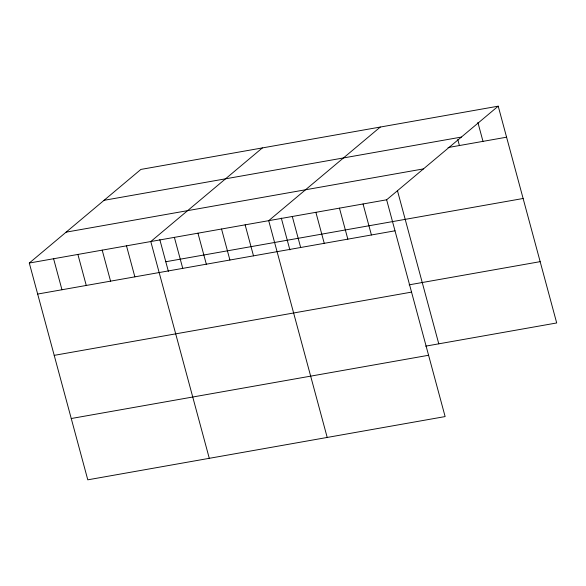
<?xml version="1.0" encoding="UTF-8"?>
<svg xmlns="http://www.w3.org/2000/svg" width="586" height="586" viewBox="0 0 586 586"><rect width="100%" height="100%" fill="white"/><g stroke="black" fill="none" stroke-linecap="round" stroke-linejoin="round"><path stroke-width="0.88" d="M498.21 106.176L386.635 199.797L445.126 416.573L87.79 479.824L29.3 263.041L140.874 169.427L498.21 106.176L556.7 322.959L425.678 346.15M262.367 147.921L150.792 241.542L209.283 458.318M380.292 127.052L268.71 220.666L327.208 437.449M104.052 200.317L461.387 137.073M448.056 147.547L506.575 137.19M66.123 232.151L423.451 168.9M29.3 263.041L386.635 199.797M165.779 261.737L523.115 198.493M37.665 294.055L395.001 230.803M409.138 284.84L540.16 261.656M54.205 355.358L411.54 292.114M71.25 418.521L428.586 355.27M477.876 122.415L482.989 141.365M457.783 139.505L459.409 145.533M397.389 190.413L438.782 343.828M363.049 203.972L371.414 234.979M339.462 208.147L347.835 239.154M315.883 212.322L324.248 243.329M292.297 216.498L300.662 247.504M281.302 218.095L289.88 249.885M245.131 224.841L253.496 255.855M221.545 229.016L229.91 260.023M197.958 233.191L206.331 264.198M174.379 237.367L182.744 268.373M159.81 239.601L168.387 271.384M126.495 245.842L134.861 276.848M102.198 250.141L110.564 281.148M77.894 254.441L86.267 285.448M53.597 258.741L61.962 289.755"/></g></svg>
